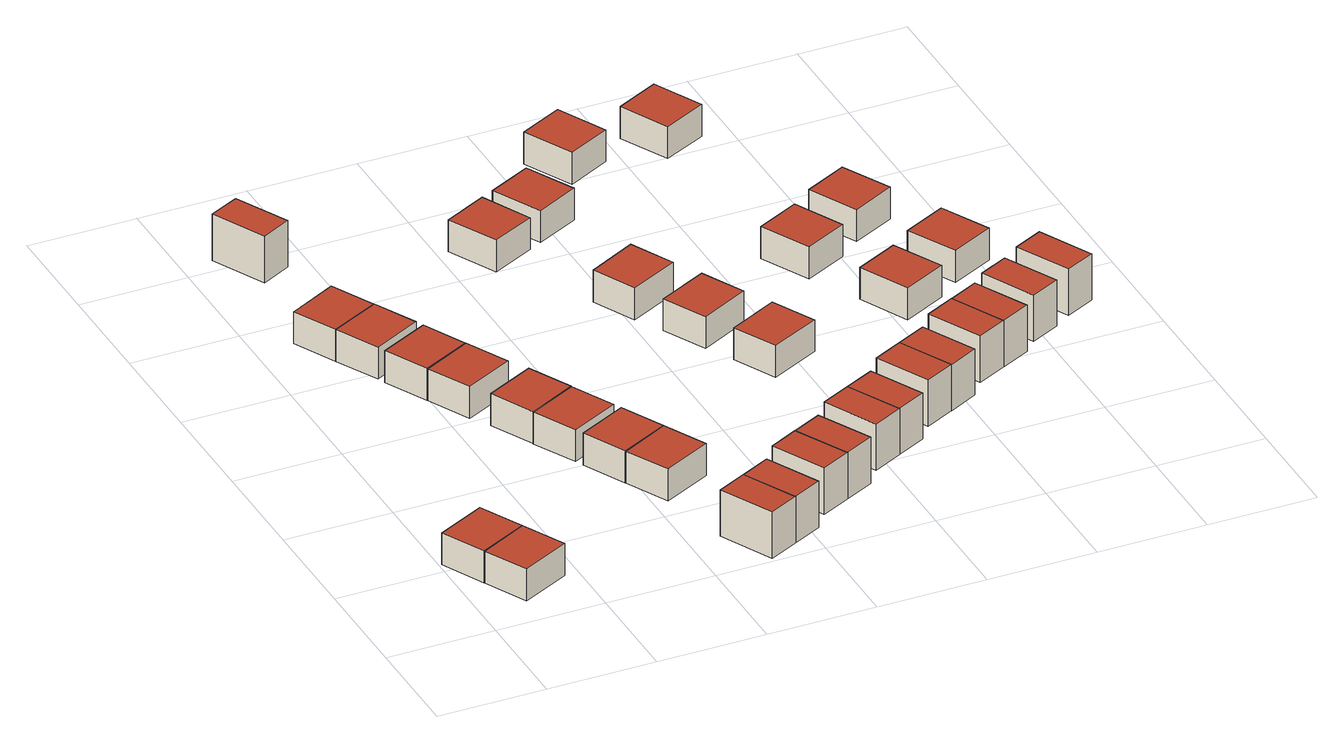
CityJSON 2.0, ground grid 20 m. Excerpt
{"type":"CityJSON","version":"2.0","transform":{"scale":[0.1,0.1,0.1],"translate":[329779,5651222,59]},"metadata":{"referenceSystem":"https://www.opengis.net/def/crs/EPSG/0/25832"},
"CityObjects":{
"building1":{"type":"Building","attributes":{"description":"approximation created using the e3D CityBIT - linear interpolation transfromed using the RWTH e3d City-LDT transfromed using the RWTH e3d City-LDT transfromed using the RWTH e3d City-LDT transfromed using the RWTH e3d City-LDT","name":"67_I","GrossPlannedArea":90.16,"function":"1000","yearOfConstruction":2015,"buildingFunction":1000,"roofType":"1000","storeysAboveGround":2,"storeyHeightsAboveGround":2.5,"storeysBelowGround":0,"measuredHeight":6.15},"geometry":[{"type":"Solid","lod":"2","boundaries":[[[[0,1,2,3]],[[4,5,1,0]],[[6,7,5,4]],[[3,2,7,6]],[[1,5,7,2]],[[0,4,6,3]]]],"semantics":{"surfaces":[{"type":"WallSurface"},{"type":"RoofSurface"},{"type":"GroundSurface"}],"values":[[0,0,0,0,1,2]]}}]},
"building2":{"type":"Building","attributes":{"description":"approximation created using the e3D CityBIT - linear interpolation transfromed using the RWTH e3d City-LDT transfromed using the RWTH e3d City-LDT transfromed using the RWTH e3d City-LDT transfromed using the RWTH e3d City-LDT","name":"68_I","GrossPlannedArea":90.16,"function":"1000","yearOfConstruction":2015,"buildingFunction":1000,"roofType":"1000","storeysAboveGround":2,"storeyHeightsAboveGround":2.5,"storeysBelowGround":0,"measuredHeight":6.15},"geometry":[{"type":"Solid","lod":"2","boundaries":[[[[8,9,10,11]],[[12,13,9,8]],[[4,5,13,12]],[[11,10,5,4]],[[9,13,5,10]],[[8,12,4,11]]]],"semantics":{"surfaces":[{"type":"WallSurface"},{"type":"RoofSurface"},{"type":"GroundSurface"}],"values":[[0,0,0,0,1,2]]}}]},
"building3":{"type":"Building","attributes":{"description":"approximation created using the e3D CityBIT - linear interpolation transfromed using the RWTH e3d City-LDT transfromed using the RWTH e3d City-LDT transfromed using the RWTH e3d City-LDT transfromed using the RWTH e3d City-LDT","name":"69_I","GrossPlannedArea":90.16,"function":"1000","yearOfConstruction":2015,"buildingFunction":1000,"roofType":"1000","storeysAboveGround":2,"storeyHeightsAboveGround":2.5,"storeysBelowGround":0,"measuredHeight":6.15},"geometry":[{"type":"Solid","lod":"2","boundaries":[[[[14,15,16,17]],[[18,19,15,14]],[[20,21,19,18]],[[17,16,21,20]],[[15,19,21,16]],[[14,18,20,17]]]],"semantics":{"surfaces":[{"type":"WallSurface"},{"type":"RoofSurface"},{"type":"GroundSurface"}],"values":[[0,0,0,0,1,2]]}}]},
"building4":{"type":"Building","attributes":{"description":"approximation created using the e3D CityBIT - linear interpolation transfromed using the RWTH e3d City-LDT transfromed using the RWTH e3d City-LDT transfromed using the RWTH e3d City-LDT transfromed using the RWTH e3d City-LDT","name":"70_I","GrossPlannedArea":90.16,"function":"1000","yearOfConstruction":2015,"buildingFunction":1000,"roofType":"1000","storeysAboveGround":2,"storeyHeightsAboveGround":2.5,"storeysBelowGround":0,"measuredHeight":6.15},"geometry":[{"type":"Solid","lod":"2","boundaries":[[[[22,23,15,14]],[[24,25,23,22]],[[26,27,25,24]],[[14,15,27,26]],[[23,25,27,15]],[[22,24,26,14]]]],"semantics":{"surfaces":[{"type":"WallSurface"},{"type":"RoofSurface"},{"type":"GroundSurface"}],"values":[[0,0,0,0,1,2]]}}]},
"building5":{"type":"Building","attributes":{"description":"approximation created using the e3D CityBIT - linear interpolation transfromed using the RWTH e3d City-LDT transfromed using the RWTH e3d City-LDT transfromed using the RWTH e3d City-LDT transfromed using the RWTH e3d City-LDT","name":"71_I","GrossPlannedArea":90.16,"function":"1000","yearOfConstruction":2015,"buildingFunction":1000,"roofType":"1000","storeysAboveGround":2,"storeyHeightsAboveGround":2.5,"storeysBelowGround":0,"measuredHeight":6.15},"geometry":[{"type":"Solid","lod":"2","boundaries":[[[[28,29,30,31]],[[32,33,29,28]],[[34,35,33,32]],[[31,30,35,34]],[[29,33,35,30]],[[28,32,34,31]]]],"semantics":{"surfaces":[{"type":"WallSurface"},{"type":"RoofSurface"},{"type":"GroundSurface"}],"values":[[0,0,0,0,1,2]]}}]},
"building6":{"type":"Building","attributes":{"description":"approximation created using the e3D CityBIT - linear interpolation transfromed using the RWTH e3d City-LDT transfromed using the RWTH e3d City-LDT transfromed using the RWTH e3d City-LDT transfromed using the RWTH e3d City-LDT","name":"72_I","GrossPlannedArea":90.16,"function":"1000","yearOfConstruction":2015,"buildingFunction":1000,"roofType":"1000","storeysAboveGround":2,"storeyHeightsAboveGround":2.5,"storeysBelowGround":0,"measuredHeight":6.15},"geometry":[{"type":"Solid","lod":"2","boundaries":[[[[36,37,38,39]],[[40,41,37,36]],[[42,43,41,40]],[[39,38,43,42]],[[37,41,43,38]],[[36,40,42,39]]]],"semantics":{"surfaces":[{"type":"WallSurface"},{"type":"RoofSurface"},{"type":"GroundSurface"}],"values":[[0,0,0,0,1,2]]}}]},
"building7":{"type":"Building","attributes":{"description":"approximation created using the e3D CityBIT - linear interpolation transfromed using the RWTH e3d City-LDT transfromed using the RWTH e3d City-LDT transfromed using the RWTH e3d City-LDT transfromed using the RWTH e3d City-LDT","name":"28_IV","GrossPlannedArea":67.2,"function":"1000","yearOfConstruction":2015,"buildingFunction":1000,"roofType":"1000","storeysAboveGround":3,"storeyHeightsAboveGround":2.5,"storeysBelowGround":0,"measuredHeight":9.05},"geometry":[{"type":"Solid","lod":"2","boundaries":[[[[44,45,46,47]],[[48,49,45,44]],[[50,51,49,48]],[[47,46,51,50]],[[45,49,51,46]],[[44,48,50,47]]]],"semantics":{"surfaces":[{"type":"WallSurface"},{"type":"RoofSurface"},{"type":"GroundSurface"}],"values":[[0,0,0,0,1,2]]}}]},
"building8":{"type":"Building","attributes":{"description":"approximation created using the e3D CityBIT - linear interpolation transfromed using the RWTH e3d City-LDT transfromed using the RWTH e3d City-LDT transfromed using the RWTH e3d City-LDT transfromed using the RWTH e3d City-LDT","name":"73_I","GrossPlannedArea":90.16,"function":"1000","yearOfConstruction":2015,"buildingFunction":1000,"roofType":"1000","storeysAboveGround":2,"storeyHeightsAboveGround":2.5,"storeysBelowGround":0,"measuredHeight":6.15},"geometry":[{"type":"Solid","lod":"2","boundaries":[[[[52,53,54,55]],[[56,57,53,52]],[[58,59,57,56]],[[55,54,59,58]],[[53,57,59,54]],[[52,56,58,55]]]],"semantics":{"surfaces":[{"type":"WallSurface"},{"type":"RoofSurface"},{"type":"GroundSurface"}],"values":[[0,0,0,0,1,2]]}}]},
"building9":{"type":"Building","attributes":{"description":"approximation created using the e3D CityBIT - linear interpolation transfromed using the RWTH e3d City-LDT transfromed using the RWTH e3d City-LDT transfromed using the RWTH e3d City-LDT transfromed using the RWTH e3d City-LDT","name":"74_I","GrossPlannedArea":90.16,"function":"1000","yearOfConstruction":2015,"buildingFunction":1000,"roofType":"1000","storeysAboveGround":2,"storeyHeightsAboveGround":2.5,"storeysBelowGround":0,"measuredHeight":6.15},"geometry":[{"type":"Solid","lod":"2","boundaries":[[[[60,61,62,63]],[[64,65,61,60]],[[66,67,65,64]],[[63,62,67,66]],[[61,65,67,62]],[[60,64,66,63]]]],"semantics":{"surfaces":[{"type":"WallSurface"},{"type":"RoofSurface"},{"type":"GroundSurface"}],"values":[[0,0,0,0,1,2]]}}]},
"building10":{"type":"Building","attributes":{"description":"approximation created using the e3D CityBIT - linear interpolation transfromed using the RWTH e3d City-LDT transfromed using the RWTH e3d City-LDT transfromed using the RWTH e3d City-LDT transfromed using the RWTH e3d City-LDT","name":"75_I","GrossPlannedArea":90.16,"function":"1000","yearOfConstruction":2015,"buildingFunction":1000,"roofType":"1000","storeysAboveGround":2,"storeyHeightsAboveGround":2.5,"storeysBelowGround":0,"measuredHeight":6.15},"geometry":[{"type":"Solid","lod":"2","boundaries":[[[[68,69,70,71]],[[72,73,69,68]],[[74,75,73,72]],[[71,70,75,74]],[[69,73,75,70]],[[68,72,74,71]]]],"semantics":{"surfaces":[{"type":"WallSurface"},{"type":"RoofSurface"},{"type":"GroundSurface"}],"values":[[0,0,0,0,1,2]]}}]},
"building11":{"type":"Building","attributes":{"description":"approximation created using the e3D CityBIT - linear interpolation transfromed using the RWTH e3d City-LDT transfromed using the RWTH e3d City-LDT transfromed using the RWTH e3d City-LDT transfromed using the RWTH e3d City-LDT","name":"99_IV","GrossPlannedArea":67.2,"function":"1000","yearOfConstruction":2015,"buildingFunction":1000,"roofType":"1000","storeysAboveGround":3,"storeyHeightsAboveGround":2.5,"storeysBelowGround":0,"measuredHeight":9.05},"geometry":[{"type":"Solid","lod":"2","boundaries":[[[[76,77,78,79]],[[80,81,77,76]],[[82,83,81,80]],[[79,78,83,82]],[[77,81,83,78]],[[76,80,82,79]]]],"semantics":{"surfaces":[{"type":"WallSurface"},{"type":"RoofSurface"},{"type":"GroundSurface"}],"values":[[0,0,0,0,1,2]]}}]},
"building12":{"type":"Building","attributes":{"description":"approximation created using the e3D CityBIT - linear interpolation transfromed using the RWTH e3d City-LDT transfromed using the RWTH e3d City-LDT transfromed using the RWTH e3d City-LDT transfromed using the RWTH e3d City-LDT","name":"76_I","GrossPlannedArea":90.16,"function":"1000","yearOfConstruction":2015,"buildingFunction":1000,"roofType":"1000","storeysAboveGround":2,"storeyHeightsAboveGround":2.5,"storeysBelowGround":0,"measuredHeight":6.15},"geometry":[{"type":"Solid","lod":"2","boundaries":[[[[84,85,86,87]],[[88,89,85,84]],[[72,73,89,88]],[[87,86,73,72]],[[85,89,73,86]],[[84,88,72,87]]]],"semantics":{"surfaces":[{"type":"WallSurface"},{"type":"RoofSurface"},{"type":"GroundSurface"}],"values":[[0,0,0,0,1,2]]}}]},
"building13":{"type":"Building","attributes":{"description":"approximation created using the e3D CityBIT - linear interpolation transfromed using the RWTH e3d City-LDT transfromed using the RWTH e3d City-LDT transfromed using the RWTH e3d City-LDT transfromed using the RWTH e3d City-LDT","name":"98_IV","GrossPlannedArea":67.2,"function":"1000","yearOfConstruction":2015,"buildingFunction":1000,"roofType":"1000","storeysAboveGround":3,"storeyHeightsAboveGround":2.5,"storeysBelowGround":0,"measuredHeight":9.05},"geometry":[{"type":"Solid","lod":"2","boundaries":[[[[90,91,92,93]],[[82,83,91,90]],[[94,95,83,82]],[[93,92,95,94]],[[91,83,95,92]],[[90,82,94,93]]]],"semantics":{"surfaces":[{"type":"WallSurface"},{"type":"RoofSurface"},{"type":"GroundSurface"}],"values":[[0,0,0,0,1,2]]}}]},
"building14":{"type":"Building","attributes":{"description":"approximation created using the e3D CityBIT - linear interpolation transfromed using the RWTH e3d City-LDT transfromed using the RWTH e3d City-LDT transfromed using the RWTH e3d City-LDT transfromed using the RWTH e3d City-LDT","name":"97_IV","GrossPlannedArea":67.2,"function":"1000","yearOfConstruction":2015,"buildingFunction":1000,"roofType":"1000","storeysAboveGround":3,"storeyHeightsAboveGround":2.5,"storeysBelowGround":0,"measuredHeight":9.05},"geometry":[{"type":"Solid","lod":"2","boundaries":[[[[96,97,98,99]],[[100,101,97,96]],[[102,103,101,100]],[[99,98,103,102]],[[97,101,103,98]],[[96,100,102,99]]]],"semantics":{"surfaces":[{"type":"WallSurface"},{"type":"RoofSurface"},{"type":"GroundSurface"}],"values":[[0,0,0,0,1,2]]}}]},
"building15":{"type":"Building","attributes":{"description":"approximation created using the e3D CityBIT - linear interpolation transfromed using the RWTH e3d City-LDT transfromed using the RWTH e3d City-LDT transfromed using the RWTH e3d City-LDT transfromed using the RWTH e3d City-LDT","name":"96_IV","GrossPlannedArea":67.2,"function":"1000","yearOfConstruction":2015,"buildingFunction":1000,"roofType":"1000","storeysAboveGround":3,"storeyHeightsAboveGround":2.5,"storeysBelowGround":0,"measuredHeight":9.05},"geometry":[{"type":"Solid","lod":"2","boundaries":[[[[104,105,106,107]],[[102,103,105,104]],[[108,109,103,102]],[[107,106,109,108]],[[105,103,109,106]],[[104,102,108,107]]]],"semantics":{"surfaces":[{"type":"WallSurface"},{"type":"RoofSurface"},{"type":"GroundSurface"}],"values":[[0,0,0,0,1,2]]}}]},
"building16":{"type":"Building","attributes":{"description":"approximation created using the e3D CityBIT - linear interpolation transfromed using the RWTH e3d City-LDT transfromed using the RWTH e3d City-LDT transfromed using the RWTH e3d City-LDT transfromed using the RWTH e3d City-LDT","name":"77_II","GrossPlannedArea":90.16,"function":"1000","yearOfConstruction":2015,"buildingFunction":1000,"roofType":"1000","storeysAboveGround":2,"storeyHeightsAboveGround":2.5,"storeysBelowGround":0,"measuredHeight":6.15},"geometry":[{"type":"Solid","lod":"2","boundaries":[[[[110,111,112,113]],[[114,115,111,110]],[[116,117,115,114]],[[113,112,117,116]],[[111,115,117,112]],[[110,114,116,113]]]],"semantics":{"surfaces":[{"type":"WallSurface"},{"type":"RoofSurface"},{"type":"GroundSurface"}],"values":[[0,0,0,0,1,2]]}}]},
"building17":{"type":"Building","attributes":{"description":"approximation created using the e3D CityBIT - linear interpolation transfromed using the RWTH e3d City-LDT transfromed using the RWTH e3d City-LDT transfromed using the RWTH e3d City-LDT transfromed using the RWTH e3d City-LDT","name":"95_IV","GrossPlannedArea":67.2,"function":"1000","yearOfConstruction":2015,"buildingFunction":1000,"roofType":"1000","storeysAboveGround":3,"storeyHeightsAboveGround":2.5,"storeysBelowGround":0,"measuredHeight":9.05},"geometry":[{"type":"Solid","lod":"2","boundaries":[[[[118,119,120,121]],[[122,123,119,118]],[[124,125,123,122]],[[121,120,125,124]],[[119,123,125,120]],[[118,122,124,121]]]],"semantics":{"surfaces":[{"type":"WallSurface"},{"type":"RoofSurface"},{"type":"GroundSurface"}],"values":[[0,0,0,0,1,2]]}}]},
"building18":{"type":"Building","attributes":{"description":"approximation created using the e3D CityBIT - linear interpolation transfromed using the RWTH e3d City-LDT transfromed using the RWTH e3d City-LDT transfromed using the RWTH e3d City-LDT transfromed using the RWTH e3d City-LDT","name":"81_II","GrossPlannedArea":90.16,"function":"1000","yearOfConstruction":2015,"buildingFunction":1000,"roofType":"1000","storeysAboveGround":2,"storeyHeightsAboveGround":2.5,"storeysBelowGround":0,"measuredHeight":6.15},"geometry":[{"type":"Solid","lod":"2","boundaries":[[[[126,127,128,129]],[[130,131,127,126]],[[132,133,131,130]],[[129,128,133,132]],[[127,131,133,128]],[[126,130,132,129]]]],"semantics":{"surfaces":[{"type":"WallSurface"},{"type":"RoofSurface"},{"type":"GroundSurface"}],"values":[[0,0,0,0,1,2]]}}]},
"building19":{"type":"Building","attributes":{"description":"approximation created using the e3D CityBIT - linear interpolation transfromed using the RWTH e3d City-LDT transfromed using the RWTH e3d City-LDT transfromed using the RWTH e3d City-LDT transfromed using the RWTH e3d City-LDT","name":"84_II","GrossPlannedArea":90.16,"function":"1000","yearOfConstruction":2015,"buildingFunction":1000,"roofType":"1000","storeysAboveGround":2,"storeyHeightsAboveGround":2.5,"storeysBelowGround":0,"measuredHeight":6.15},"geometry":[{"type":"Solid","lod":"2","boundaries":[[[[134,135,136,137]],[[138,139,135,134]],[[140,141,139,138]],[[137,136,141,140]],[[135,139,141,136]],[[134,138,140,137]]]],"semantics":{"surfaces":[{"type":"WallSurface"},{"type":"RoofSurface"},{"type":"GroundSurface"}],"values":[[0,0,0,0,1,2]]}}]},
"building20":{"type":"Building","attributes":{"description":"approximation created using the e3D CityBIT - linear interpolation transfromed using the RWTH e3d City-LDT transfromed using the RWTH e3d City-LDT transfromed using the RWTH e3d City-LDT transfromed using the RWTH e3d City-LDT","name":"94_IV","GrossPlannedArea":67.2,"function":"1000","yearOfConstruction":2015,"buildingFunction":1000,"roofType":"1000","storeysAboveGround":3,"storeyHeightsAboveGround":2.5,"storeysBelowGround":0,"measuredHeight":9.05},"geometry":[{"type":"Solid","lod":"2","boundaries":[[[[121,120,142,143]],[[124,125,120,121]],[[144,145,125,124]],[[143,142,145,144]],[[120,125,145,142]],[[121,124,144,143]]]],"semantics":{"surfaces":[{"type":"WallSurface"},{"type":"RoofSurface"},{"type":"GroundSurface"}],"values":[[0,0,0,0,1,2]]}}]},
"building21":{"type":"Building","attributes":{"description":"approximation created using the e3D CityBIT - linear interpolation transfromed using the RWTH e3d City-LDT transfromed using the RWTH e3d City-LDT transfromed using the RWTH e3d City-LDT transfromed using the RWTH e3d City-LDT","name":"78_II","GrossPlannedArea":90.16,"function":"1000","yearOfConstruction":2015,"buildingFunction":1000,"roofType":"1000","storeysAboveGround":2,"storeyHeightsAboveGround":2.5,"storeysBelowGround":0,"measuredHeight":6.15},"geometry":[{"type":"Solid","lod":"2","boundaries":[[[[146,147,148,149]],[[150,151,147,146]],[[152,153,151,150]],[[149,148,153,152]],[[147,151,153,148]],[[146,150,152,149]]]],"semantics":{"surfaces":[{"type":"WallSurface"},{"type":"RoofSurface"},{"type":"GroundSurface"}],"values":[[0,0,0,0,1,2]]}}]},
"building22":{"type":"Building","attributes":{"description":"approximation created using the e3D CityBIT - linear interpolation transfromed using the RWTH e3d City-LDT transfromed using the RWTH e3d City-LDT transfromed using the RWTH e3d City-LDT transfromed using the RWTH e3d City-LDT","name":"85_II","GrossPlannedArea":90.16,"function":"1000","yearOfConstruction":2015,"buildingFunction":1000,"roofType":"1000","storeysAboveGround":2,"storeyHeightsAboveGround":2.5,"storeysBelowGround":0,"measuredHeight":6.15},"geometry":[{"type":"Solid","lod":"2","boundaries":[[[[154,155,156,157]],[[158,159,155,154]],[[160,161,159,158]],[[157,156,161,160]],[[155,159,161,156]],[[154,158,160,157]]]],"semantics":{"surfaces":[{"type":"WallSurface"},{"type":"RoofSurface"},{"type":"GroundSurface"}],"values":[[0,0,0,0,1,2]]}}]},
"building23":{"type":"Building","attributes":{"description":"approximation created using the e3D CityBIT - linear interpolation transfromed using the RWTH e3d City-LDT transfromed using the RWTH e3d City-LDT transfromed using the RWTH e3d City-LDT transfromed using the RWTH e3d City-LDT","name":"93_IV","GrossPlannedArea":67.2,"function":"1000","yearOfConstruction":2015,"buildingFunction":1000,"roofType":"1000","storeysAboveGround":3,"storeyHeightsAboveGround":2.5,"storeysBelowGround":0,"measuredHeight":9.05},"geometry":[{"type":"Solid","lod":"2","boundaries":[[[[162,163,164,165]],[[166,167,163,162]],[[168,169,167,166]],[[165,164,169,168]],[[163,167,169,164]],[[162,166,168,165]]]],"semantics":{"surfaces":[{"type":"WallSurface"},{"type":"RoofSurface"},{"type":"GroundSurface"}],"values":[[0,0,0,0,1,2]]}}]},
"building24":{"type":"Building","attributes":{"description":"approximation created using the e3D CityBIT - linear interpolation transfromed using the RWTH e3d City-LDT transfromed using the RWTH e3d City-LDT transfromed using the RWTH e3d City-LDT transfromed using the RWTH e3d City-LDT","name":"92_IV","GrossPlannedArea":67.2,"function":"1000","yearOfConstruction":2015,"buildingFunction":1000,"roofType":"1000","storeysAboveGround":3,"storeyHeightsAboveGround":2.5,"storeysBelowGround":0,"measuredHeight":9.05},"geometry":[{"type":"Solid","lod":"2","boundaries":[[[[165,164,170,171]],[[172,173,164,165]],[[174,175,173,172]],[[171,170,175,174]],[[164,173,175,170]],[[165,172,174,171]]]],"semantics":{"surfaces":[{"type":"WallSurface"},{"type":"RoofSurface"},{"type":"GroundSurface"}],"values":[[0,0,0,0,1,2]]}}]},
"building25":{"type":"Building","attributes":{"description":"approximation created using the e3D CityBIT - linear interpolation transfromed using the RWTH e3d City-LDT transfromed using the RWTH e3d City-LDT transfromed using the RWTH e3d City-LDT transfromed using the RWTH e3d City-LDT","name":"79_II","GrossPlannedArea":90.16,"function":"1000","yearOfConstruction":2015,"buildingFunction":1000,"roofType":"1000","storeysAboveGround":2,"storeyHeightsAboveGround":2.5,"storeysBelowGround":0,"measuredHeight":6.15},"geometry":[{"type":"Solid","lod":"2","boundaries":[[[[176,177,178,179]],[[180,181,177,176]],[[182,183,181,180]],[[179,178,183,182]],[[177,181,183,178]],[[176,180,182,179]]]],"semantics":{"surfaces":[{"type":"WallSurface"},{"type":"RoofSurface"},{"type":"GroundSurface"}],"values":[[0,0,0,0,1,2]]}}]},
"building26":{"type":"Building","attributes":{"description":"approximation created using the e3D CityBIT - linear interpolation transfromed using the RWTH e3d City-LDT transfromed using the RWTH e3d City-LDT transfromed using the RWTH e3d City-LDT transfromed using the RWTH e3d City-LDT","name":"91_IV","GrossPlannedArea":67.2,"function":"1000","yearOfConstruction":2015,"buildingFunction":1000,"roofType":"1000","storeysAboveGround":3,"storeyHeightsAboveGround":2.5,"storeysBelowGround":0,"measuredHeight":9.05},"geometry":[{"type":"Solid","lod":"2","boundaries":[[[[184,185,186,187]],[[188,189,185,184]],[[190,191,189,188]],[[187,186,191,190]],[[185,189,191,186]],[[184,188,190,187]]]],"semantics":{"surfaces":[{"type":"WallSurface"},{"type":"RoofSurface"},{"type":"GroundSurface"}],"values":[[0,0,0,0,1,2]]}}]},
"building27":{"type":"Building","attributes":{"description":"approximation created using the e3D CityBIT - linear interpolation transfromed using the RWTH e3d City-LDT transfromed using the RWTH e3d City-LDT transfromed using the RWTH e3d City-LDT transfromed using the RWTH e3d City-LDT","name":"82_II","GrossPlannedArea":90.16,"function":"1000","yearOfConstruction":2015,"buildingFunction":1000,"roofType":"1000","storeysAboveGround":2,"storeyHeightsAboveGround":2.5,"storeysBelowGround":0,"measuredHeight":6.15},"geometry":[{"type":"Solid","lod":"2","boundaries":[[[[192,193,194,195]],[[196,197,193,192]],[[198,199,197,196]],[[195,194,199,198]],[[193,197,199,194]],[[192,196,198,195]]]],"semantics":{"surfaces":[{"type":"WallSurface"},{"type":"RoofSurface"},{"type":"GroundSurface"}],"values":[[0,0,0,0,1,2]]}}]},
"building28":{"type":"Building","attributes":{"description":"approximation created using the e3D CityBIT - linear interpolation transfromed using the RWTH e3d City-LDT transfromed using the RWTH e3d City-LDT transfromed using the RWTH e3d City-LDT transfromed using the RWTH e3d City-LDT","name":"86_II","GrossPlannedArea":90.16,"function":"1000","yearOfConstruction":2015,"buildingFunction":1000,"roofType":"1000","storeysAboveGround":2,"storeyHeightsAboveGround":2.5,"storeysBelowGround":0,"measuredHeight":6.15},"geometry":[{"type":"Solid","lod":"2","boundaries":[[[[200,201,202,203]],[[204,205,201,200]],[[206,207,205,204]],[[203,202,207,206]],[[201,205,207,202]],[[200,204,206,203]]]],"semantics":{"surfaces":[{"type":"WallSurface"},{"type":"RoofSurface"},{"type":"GroundSurface"}],"values":[[0,0,0,0,1,2]]}}]},
"building29":{"type":"Building","attributes":{"description":"approximation created using the e3D CityBIT - linear interpolation transfromed using the RWTH e3d City-LDT transfromed using the RWTH e3d City-LDT transfromed using the RWTH e3d City-LDT transfromed using the RWTH e3d City-LDT","name":"90_IV","GrossPlannedArea":67.2,"function":"1000","yearOfConstruction":2015,"buildingFunction":1000,"roofType":"1000","storeysAboveGround":3,"storeyHeightsAboveGround":2.5,"storeysBelowGround":0,"measuredHeight":9.05},"geometry":[{"type":"Solid","lod":"2","boundaries":[[[[208,209,210,211]],[[190,191,209,208]],[[212,213,191,190]],[[211,210,213,212]],[[209,191,213,210]],[[208,190,212,211]]]],"semantics":{"surfaces":[{"type":"WallSurface"},{"type":"RoofSurface"},{"type":"GroundSurface"}],"values":[[0,0,0,0,1,2]]}}]},
"building30":{"type":"Building","attributes":{"description":"approximation created using the e3D CityBIT - linear interpolation transfromed using the RWTH e3d City-LDT transfromed using the RWTH e3d City-LDT transfromed using the RWTH e3d City-LDT transfromed using the RWTH e3d City-LDT","name":"80_II","GrossPlannedArea":90.16,"function":"1000","yearOfConstruction":2015,"buildingFunction":1000,"roofType":"1000","storeysAboveGround":2,"storeyHeightsAboveGround":2.5,"storeysBelowGround":0,"measuredHeight":6.15},"geometry":[{"type":"Solid","lod":"2","boundaries":[[[[214,215,216,217]],[[218,219,215,214]],[[220,221,219,218]],[[217,216,221,220]],[[215,219,221,216]],[[214,218,220,217]]]],"semantics":{"surfaces":[{"type":"WallSurface"},{"type":"RoofSurface"},{"type":"GroundSurface"}],"values":[[0,0,0,0,1,2]]}}]},
"building31":{"type":"Building","attributes":{"description":"approximation created using the e3D CityBIT - linear interpolation transfromed using the RWTH e3d City-LDT transfromed using the RWTH e3d City-LDT transfromed using the RWTH e3d City-LDT transfromed using the RWTH e3d City-LDT","name":"89_IV","GrossPlannedArea":67.2,"function":"1000","yearOfConstruction":2015,"buildingFunction":1000,"roofType":"1000","storeysAboveGround":3,"storeyHeightsAboveGround":2.5,"storeysBelowGround":0,"measuredHeight":9.05},"geometry":[{"type":"Solid","lod":"2","boundaries":[[[[222,223,224,225]],[[226,227,223,222]],[[228,229,227,226]],[[225,224,229,228]],[[223,227,229,224]],[[222,226,228,225]]]],"semantics":{"surfaces":[{"type":"WallSurface"},{"type":"RoofSurface"},{"type":"GroundSurface"}],"values":[[0,0,0,0,1,2]]}}]},
"building32":{"type":"Building","attributes":{"description":"approximation created using the e3D CityBIT - linear interpolation transfromed using the RWTH e3d City-LDT transfromed using the RWTH e3d City-LDT transfromed using the RWTH e3d City-LDT transfromed using the RWTH e3d City-LDT","name":"83_II","GrossPlannedArea":90.16,"function":"1000","yearOfConstruction":2015,"buildingFunction":1000,"roofType":"1000","storeysAboveGround":2,"storeyHeightsAboveGround":2.5,"storeysBelowGround":0,"measuredHeight":6.15},"geometry":[{"type":"Solid","lod":"2","boundaries":[[[[230,231,232,233]],[[234,235,231,230]],[[236,237,235,234]],[[233,232,237,236]],[[231,235,237,232]],[[230,234,236,233]]]],"semantics":{"surfaces":[{"type":"WallSurface"},{"type":"RoofSurface"},{"type":"GroundSurface"}],"values":[[0,0,0,0,1,2]]}}]},
"building33":{"type":"Building","attributes":{"description":"approximation created using the e3D CityBIT - linear interpolation transfromed using the RWTH e3d City-LDT transfromed using the RWTH e3d City-LDT transfromed using the RWTH e3d City-LDT transfromed using the RWTH e3d City-LDT","name":"87_II","GrossPlannedArea":90.16,"function":"1000","yearOfConstruction":2015,"buildingFunction":1000,"roofType":"1000","storeysAboveGround":2,"storeyHeightsAboveGround":2.5,"storeysBelowGround":0,"measuredHeight":6.15},"geometry":[{"type":"Solid","lod":"2","boundaries":[[[[238,239,240,241]],[[242,243,239,238]],[[244,245,243,242]],[[241,240,245,244]],[[239,243,245,240]],[[238,242,244,241]]]],"semantics":{"surfaces":[{"type":"WallSurface"},{"type":"RoofSurface"},{"type":"GroundSurface"}],"values":[[0,0,0,0,1,2]]}}]},
"building34":{"type":"Building","attributes":{"description":"approximation created using the e3D CityBIT - linear interpolation transfromed using the RWTH e3d City-LDT transfromed using the RWTH e3d City-LDT transfromed using the RWTH e3d City-LDT transfromed using the RWTH e3d City-LDT","name":"88_IV","GrossPlannedArea":67.2,"function":"1000","yearOfConstruction":2015,"buildingFunction":1000,"roofType":"1000","storeysAboveGround":3,"storeyHeightsAboveGround":2.5,"storeysBelowGround":0,"measuredHeight":9.05},"geometry":[{"type":"Solid","lod":"2","boundaries":[[[[246,247,248,249]],[[250,251,247,246]],[[252,253,251,250]],[[249,248,253,252]],[[247,251,253,248]],[[246,250,252,249]]]],"semantics":{"surfaces":[{"type":"WallSurface"},{"type":"RoofSurface"},{"type":"GroundSurface"}],"values":[[0,0,0,0,1,2]]}}]}
},
"vertices":[
[44,138,10],[44,138,72],[4,218,72],[4,218,10],[134,183,10],[134,183,72],[94,263,10],[94,263,72],
[84,58,10],[84,58,72],[44,137,72],[44,137,10],[174,103,10],[174,103,72],
[110,860,10],[110,860,72],[70,939,72],[70,939,10],[200,905,10],[200,905,72],[160,985,10],[160,985,72],
[150,781,10],[150,781,72],[240,826,10],[240,826,72],[201,905,10],[201,905,72],
[196,687,10],[196,687,72],[156,767,72],[156,767,10],[286,732,10],[286,732,72],[247,812,10],[247,812,72],
[236,607,10],[236,607,72],[196,686,72],[196,686,10],[327,652,10],[327,652,72],[287,732,10],[287,732,72],
[56,1226,11],[56,1226,102],[111,1253,102],[111,1253,11],[105,1127,11],[105,1127,102],[160,1155,11],[160,1155,102],
[298,493,10],[298,493,72],[258,573,72],[258,573,10],[388,538,10],[388,538,72],[348,618,10],[348,618,72],
[338,413,10],[338,413,72],[298,492,72],[298,492,10],[428,458,10],[428,458,72],[388,537,10],[388,537,72],
[384,319,10],[384,319,72],[345,399,72],[345,399,10],[475,364,10],[475,364,72],[435,444,10],[435,444,72],
[458,107,8],[458,107,98],[513,135,98],[513,135,8],[507,9,8],[507,9,98],[562,36,8],[562,36,98],
[425,239,10],[425,239,72],[385,318,72],[385,318,10],[515,284,10],[515,284,72],
[513,134,8],[513,134,98],[568,162,98],[568,162,8],[617,63,8],[617,63,98],
[593,194,8],[593,194,98],[647,221,98],[647,221,8],[642,96,8],[642,96,98],[697,123,8],[697,123,98],
[648,221,8],[648,221,98],[702,248,98],[702,248,8],[752,150,8],[752,150,98],
[422,1091,8],[422,1091,70],[502,1131,70],[502,1131,8],[467,1001,8],[467,1001,70],[547,1040,8],[547,1040,70],
[728,281,8],[728,281,98],[783,308,98],[783,308,8],[777,182,8],[777,182,98],[832,210,8],[832,210,98],
[612,771,8],[612,771,70],[573,850,70],[573,850,8],[703,816,8],[703,816,70],[663,896,8],[663,896,70],
[680,641,8],[680,641,70],[640,721,70],[640,721,8],[771,687,8],[771,687,70],[731,766,8],[731,766,70],
[838,335,98],[838,335,8],[887,237,8],[887,237,98],
[526,1142,8],[526,1142,70],[606,1182,70],[606,1182,8],[572,1052,8],[572,1052,70],[651,1092,8],[651,1092,70],
[748,512,8],[748,512,70],[708,591,70],[708,591,8],[839,557,8],[839,557,70],[799,637,8],[799,637,70],
[863,367,8],[863,367,98],[918,395,98],[918,395,8],[912,269,8],[912,269,98],[967,297,8],[967,297,98],
[973,422,98],[973,422,8],[967,296,8],[967,296,98],[1022,324,8],[1022,324,98],
[649,1284,8],[649,1284,70],[729,1324,70],[729,1324,8],[695,1193,8],[695,1193,70],[774,1233,8],[774,1233,70],
[998,454,8],[998,454,98],[1053,482,98],[1053,482,8],[1047,356,8],[1047,356,98],[1102,383,8],[1102,383,98],
[880,855,8],[880,855,70],[960,895,70],[960,895,8],[926,764,8],[926,764,70],[1005,804,8],[1005,804,70],
[975,672,8],[975,672,70],[1054,711,70],[1054,711,8],[1020,581,8],[1020,581,70],[1100,621,8],[1100,621,70],
[1053,481,8],[1053,481,98],[1108,509,98],[1108,509,8],[1157,410,8],[1157,410,98],
[826,1288,8],[826,1288,70],[906,1328,70],[906,1328,8],[871,1198,8],[871,1198,70],[951,1237,8],[951,1237,70],
[1131,531,8],[1131,531,98],[1185,558,98],[1185,558,8],[1180,433,8],[1180,433,98],[1234,460,8],[1234,460,98],
[1000,925,8],[1000,925,70],[1079,965,70],[1079,965,8],[1045,835,8],[1045,835,70],[1125,875,8],[1125,875,70],
[1094,742,8],[1094,742,70],[1174,782,70],[1174,782,8],[1140,652,8],[1140,652,70],[1219,692,8],[1219,692,70],
[1216,580,8],[1216,580,98],[1271,607,98],[1271,607,8],[1266,482,8],[1266,482,98],[1320,509,8],[1320,509,98]
]}
